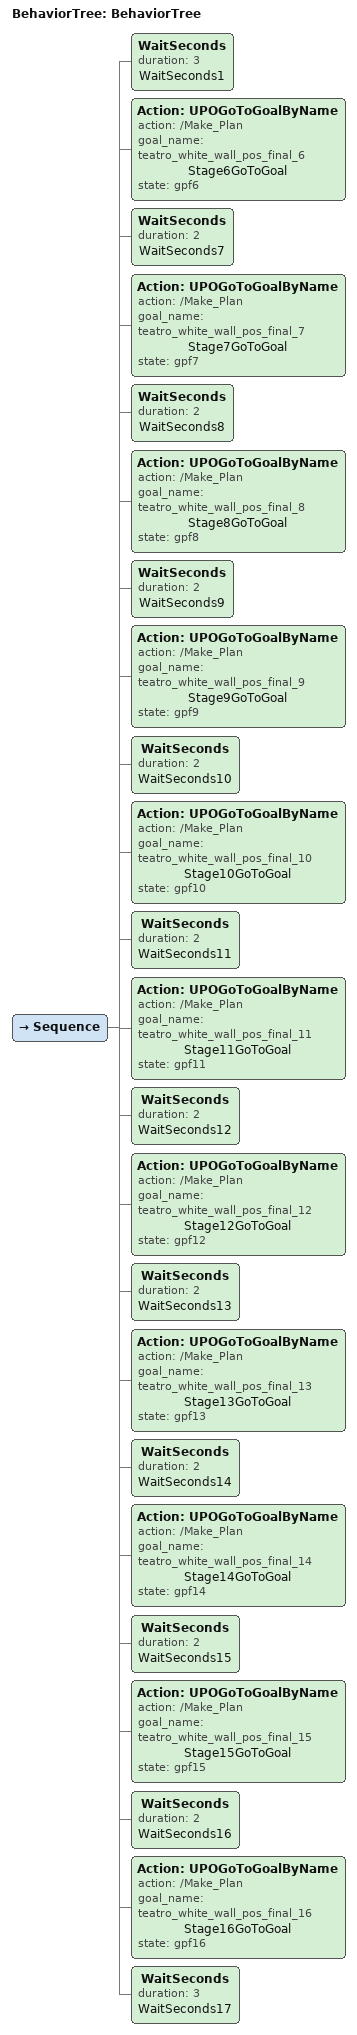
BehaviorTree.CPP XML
<?xml version="1.0"?>
<root main_tree_to_execute="BehaviorTree">
    <BehaviorTree ID="BehaviorTree">
        <Sequence>
            <WaitSeconds duration="3" name="WaitSeconds1"/>
            <Action ID="UPOGoToGoalByName" action="/Make_Plan" goal_name="teatro_white_wall_pos_final_6" name="Stage6GoToGoal" state="gpf6"/>
            <WaitSeconds duration="2" name="WaitSeconds7"/>
            <Action ID="UPOGoToGoalByName" action="/Make_Plan" goal_name="teatro_white_wall_pos_final_7" name="Stage7GoToGoal" state="gpf7"/>
            <WaitSeconds duration="2" name="WaitSeconds8"/>
            <Action ID="UPOGoToGoalByName" action="/Make_Plan" goal_name="teatro_white_wall_pos_final_8" name="Stage8GoToGoal" state="gpf8"/>
            <WaitSeconds duration="2" name="WaitSeconds9"/>
            <Action ID="UPOGoToGoalByName" action="/Make_Plan" goal_name="teatro_white_wall_pos_final_9" name="Stage9GoToGoal" state="gpf9"/>
            <WaitSeconds duration="2" name="WaitSeconds10"/>
            <Action ID="UPOGoToGoalByName" action="/Make_Plan" goal_name="teatro_white_wall_pos_final_10" name="Stage10GoToGoal" state="gpf10"/>
            <WaitSeconds duration="2" name="WaitSeconds11"/>
            <Action ID="UPOGoToGoalByName" action="/Make_Plan" goal_name="teatro_white_wall_pos_final_11" name="Stage11GoToGoal" state="gpf11"/>
            <WaitSeconds duration="2" name="WaitSeconds12"/>
            <Action ID="UPOGoToGoalByName" action="/Make_Plan" goal_name="teatro_white_wall_pos_final_12" name="Stage12GoToGoal" state="gpf12"/>
            <WaitSeconds duration="2" name="WaitSeconds13"/>
            <Action ID="UPOGoToGoalByName" action="/Make_Plan" goal_name="teatro_white_wall_pos_final_13" name="Stage13GoToGoal" state="gpf13"/>
            <WaitSeconds duration="2" name="WaitSeconds14"/>
            <Action ID="UPOGoToGoalByName" action="/Make_Plan" goal_name="teatro_white_wall_pos_final_14" name="Stage14GoToGoal" state="gpf14"/>
            <WaitSeconds duration="2" name="WaitSeconds15"/>
            <Action ID="UPOGoToGoalByName" action="/Make_Plan" goal_name="teatro_white_wall_pos_final_15" name="Stage15GoToGoal" state="gpf15"/>
            <WaitSeconds duration="2" name="WaitSeconds16"/>
            <Action ID="UPOGoToGoalByName" action="/Make_Plan" goal_name="teatro_white_wall_pos_final_16" name="Stage16GoToGoal" state="gpf16"/>
            <WaitSeconds duration="3" name="WaitSeconds17"/>
        </Sequence>
    </BehaviorTree>
</root>
